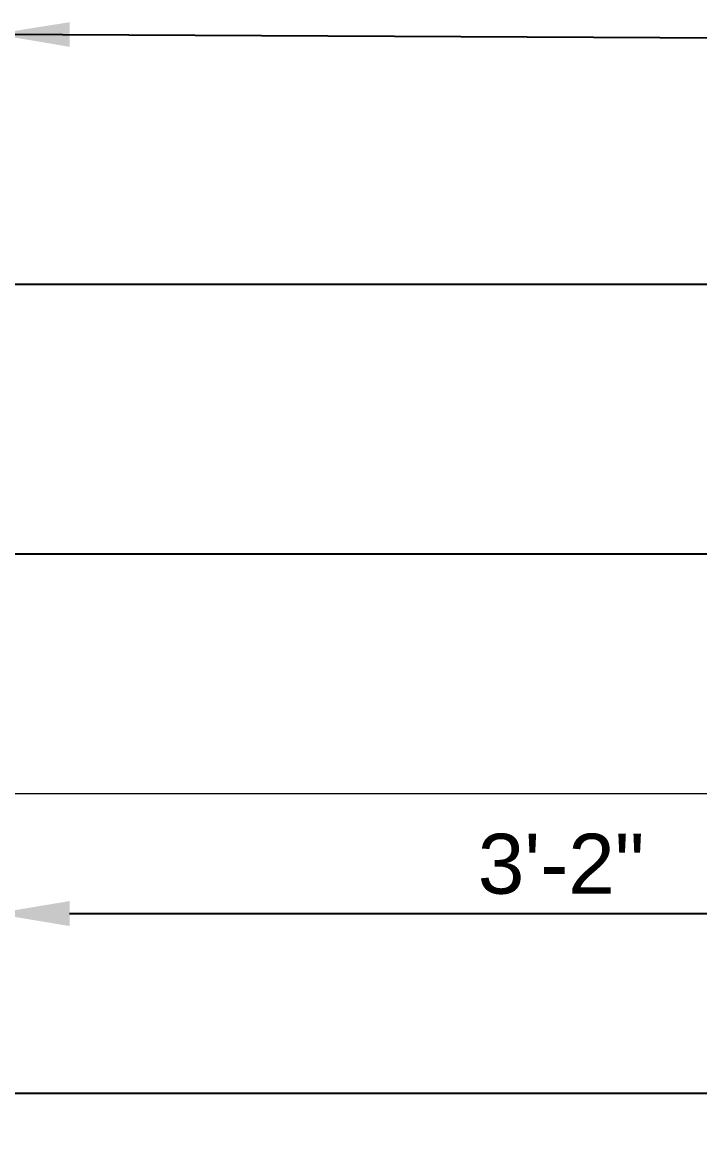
# Model space of a CAD drawing. Header units: inches. Extents: x 213 to 17763, y -4830 to 1802.
# Drawn here: x 7810.82 to 7833.43, y 1048.85 to 1085.84 of the extents above; entities that cross this region are included whole.
import ezdxf

# ---------------------------------------------------------------- set-up
doc = ezdxf.new("R2010")
doc.units = ezdxf.units.IN
doc.header["$MEASUREMENT"] = 0
doc.linetypes.add('ACAD_ISO02W100', pattern=[15, 12, -3])
doc.linetypes.add('AUDIT_D_060311083008-3', pattern=[0])
doc.styles.get("Standard").update_dxf_attribs({"font": 'arial.ttf'})
doc.dimstyles.new('ISO-25', dxfattribs={"dimtxt": 4.5, "dimasz": 2.5, "dimexe": 1.25, "dimexo": 0.625, "dimtad": 1, "dimdec": 0, "dimlunit": 4, "dimtxsty": 'Standard', "dimcen": 2.5, "dimadec": 0, "dimazin": 0, "dimtfac": 1, "dimtdec": 0, "dimtmove": 0, "dimatfit": 3, "dimfxl": 1, "dimarcsym": 0})

# ---------------------------------------------------------------- blocks, each defined once
blk = doc.blocks.new('*D55')
at = {"color": 0, "linetype": 'ACAD_ISO02W100', "lineweight": -2, "transparency": 16777216}
for p, q in [((7720.686, 1052.098), (7720.686, 1048.848)), ((7856.702, 1052.098), (7856.702, 1048.848))]:
    blk.add_line(p, q, dxfattribs=at)
at = {"color": 0, "linetype": 'AUDIT_D_060311083008-3', "lineweight": -2, "transparency": 16777216}
blk.add_line((7854.202, 1050.098), (7723.186, 1050.098), dxfattribs=at)
at = {"color": 0, "transparency": 16777216}
for points in [[(7723.186, 1050.514), (7723.186, 1049.681), (7720.686, 1050.098)], [(7854.202, 1050.514), (7854.202, 1049.681), (7856.702, 1050.098)]]:
    blk.add_solid(points, dxfattribs=at)
at = {"layer": 'Defpoints', "color": 0, "transparency": 16777216}
for p in [(7720.686, 1060.098), (7856.702, 1060.098), (7720.686, 1050.098)]:
    blk.add_point(p, dxfattribs=at)
at = {"color": 0, "lineweight": 5, "transparency": 16777216, "insert": (7788.694, 1051.727), "char_height": 2, "attachment_point": 5}
blk.add_mtext('11\'-4"', dxfattribs=at)
blk = doc.blocks.new('*D66')
at = {"color": 0, "linetype": 'ACAD_ISO02W100', "lineweight": -2, "transparency": 16777216}
for p, q in [((7809.901, 1058.098), (7809.901, 1054.848)), ((7847.702, 1058.098), (7847.702, 1054.848))]:
    blk.add_line(p, q, dxfattribs=at)
at = {"color": 0, "linetype": 'AUDIT_D_060311083008-3', "lineweight": -2, "transparency": 16777216}
blk.add_line((7812.401, 1056.098), (7845.202, 1056.098), dxfattribs=at)
at = {"color": 0, "transparency": 16777216}
for points in [[(7812.401, 1056.514), (7812.401, 1055.681), (7809.901, 1056.098)], [(7845.202, 1056.514), (7845.202, 1055.681), (7847.702, 1056.098)]]:
    blk.add_solid(points, dxfattribs=at)
at = {"layer": 'Defpoints', "color": 0, "transparency": 16777216}
for p in [(7809.901, 1060.098), (7847.702, 1060.098), (7847.702, 1056.098)]:
    blk.add_point(p, dxfattribs=at)
at = {"color": 0, "lineweight": 5, "transparency": 16777216, "insert": (7828.802, 1057.745), "char_height": 2, "attachment_point": 5}
blk.add_mtext('3\'-2"', dxfattribs=at)

msp = doc.modelspace()

# ---------------------------------------------------------------- linework, layer by layer
at = {"lineweight": 5}
msp.add_line((7720.686, 1060.098), (7856.702, 1060.098), dxfattribs=at)

# ---------------------------------------------------------------- dimensions: what is measured, and where the dimension line sits
for base, p1, p2, picture, middle in [((7720.686, 1050.098), (7856.702, 1060.098), (7720.686, 1060.098), '*D55', (7788.694, 1051.727)), ((7847.702, 1056.098), (7809.901, 1060.098), (7847.702, 1060.098), '*D66', (7828.802, 1057.745))]:
    dim = msp.add_linear_dim(base=base, p1=p1, p2=p2, dimstyle='ISO-25', override={"dimtxt": 2, "dimtmove": 1, "dimfxl": 2, "dimfxlon": 1, "dimarcsym": 2}, dxfattribs=at)
    dim.commit()
    dim.dimension.update_dxf_attribs({"geometry": picture, "text_midpoint": middle})

# ---------------------------------------------------------------- leaders
for points in [[(7809.901, 1085.439), (7869.811, 1085.133)], [(7804.566, 1077.098), (7869.811, 1077.098)], [(7757.72, 1068.098), (7869.811, 1068.098)]]:
    msp.add_leader(points, dimstyle='ISO-25', override={"dimgap": 0.625, "dimtad": 0}, dxfattribs=at)

doc.saveas('drawing.dxf')
